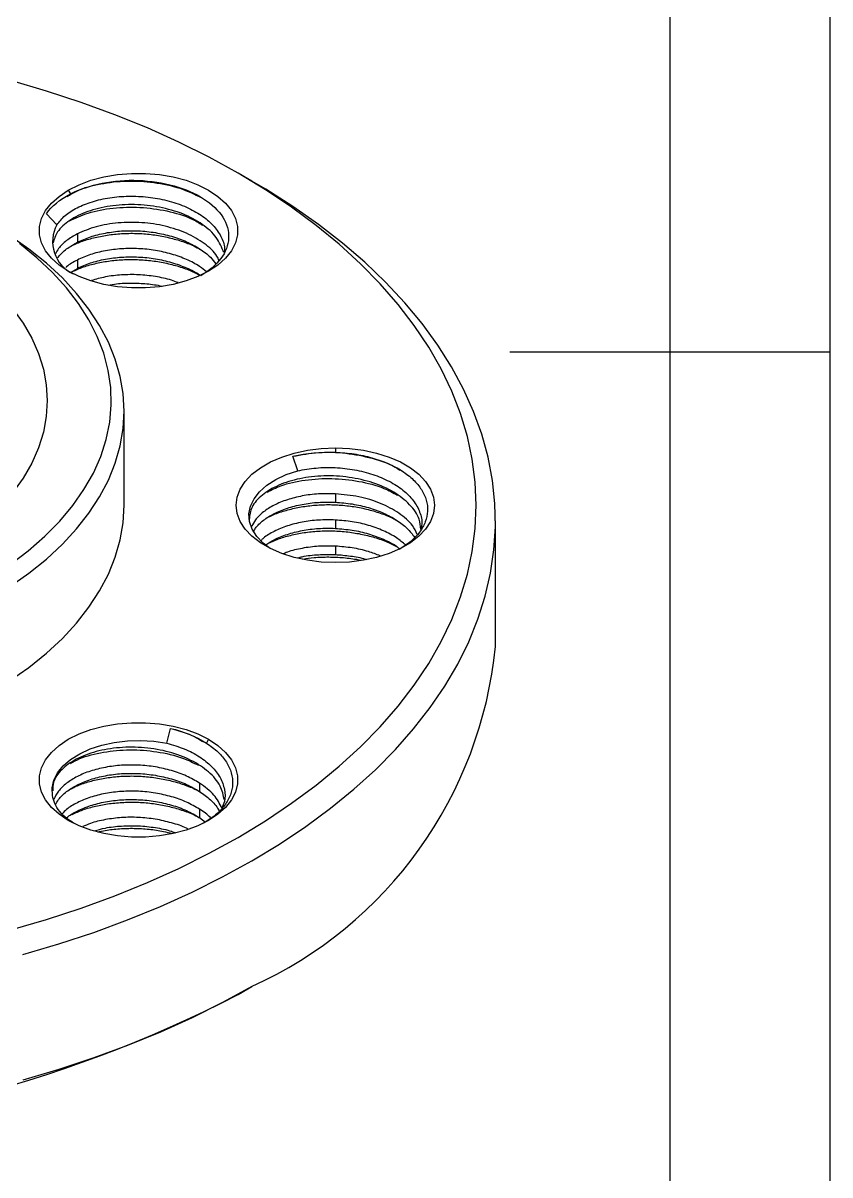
# Model space of a CAD drawing. Header units: inches. Extents: x -12 to 92, y -2 to 146.
# Drawn here: x 79.9 to 92.5, y 58.91 to 76.89 of the extents above; entities that cross this region are included whole.
import ezdxf

# ---------------------------------------------------------------- set-up
doc = ezdxf.new("R2010")
doc.units = ezdxf.units.IN
doc.header["$LTSCALE"] = 0.5
doc.header["$MEASUREMENT"] = 0
for name, color, linetype in [('1轮廓实线层', 7, 'Continuous'), ('2细线层', 4, 'Continuous'), ('图框层', 7, 'Continuous')]:
    doc.layers.add(name, color=color, linetype=linetype)

# ---------------------------------------------------------------- blocks, each defined once
blk = doc.blocks.new('ZwmFrameMain_A4^_^无分区图框^_^portrait')
at = {"layer": '1轮廓实线层'}
for p, q in [((180, 287), (180, 0)), ((185, 143.5), (175, 143.5))]:
    blk.add_line(p, q, dxfattribs=at)
at = {"layer": '2细线层'}
blk.add_line((185, 292), (185, -5), dxfattribs=at)

msp = doc.modelspace()

# ---------------------------------------------------------------- linework, layer by layer
at = {"color": 7, "linetype": 'Continuous', "lineweight": 25}
for p, q in [((83.469, 74.421), (83.257, 74.543)), ((80.604, 74.279), (80.638, 74.22)), ((80.425, 73.739), (80.264, 73.91)), ((80.745, 73.596), (80.745, 73.466)), ((80.745, 73.188), (80.745, 73.058)), ((80.65, 72.998), (80.745, 73.058)), ((81.475, 69.36), (81.475, 70.83)), ((84.187, 69.898), (84.113, 70.125)), ((84.775, 70.255), (84.775, 70.188)), ((84.775, 69.539), (84.775, 69.408)), ((84.775, 69.13), (84.775, 69)), ((87.275, 67.155), (87.275, 69.115)), ((84.775, 68.722), (84.775, 68.591)), ((82.143, 65.647), (82.199, 65.878)), ((82.796, 65.707), (82.762, 65.648)), ((82.59, 64.932), (82.589, 64.933)), ((82.654, 65.024), (82.654, 64.894)), ((82.654, 64.616), (82.654, 64.485)), ((82.654, 64.485), (82.745, 64.415)), ((83.255, 61.726), (83.468, 61.849))]:
    msp.add_line(p, q, dxfattribs=at)
at = {"color": 7, "linetype": 'Continuous', "lineweight": 25, "flags": 128}
for points in [[(83.255, 64.176), (83.685, 64.437), (84.092, 64.709), (84.476, 64.993), (84.835, 65.287), (85.168, 65.591), (85.476, 65.904), (85.756, 66.225), (86.008, 66.554), (86.233, 66.89), (86.428, 67.232), (86.595, 67.579), (86.731, 67.93), (86.838, 68.284), (86.914, 68.641), (86.96, 69), (86.975, 69.36), (86.96, 69.72), (86.914, 70.079), (86.838, 70.436), (86.731, 70.79), (86.595, 71.142), (86.428, 71.488), (86.233, 71.83), (86.008, 72.166), (85.756, 72.495), (85.476, 72.816), (85.168, 73.129), (84.835, 73.433), (84.476, 73.727), (84.092, 74.011), (83.685, 74.284), (83.255, 74.544), (82.804, 74.792), (82.332, 75.027), (81.841, 75.249), (81.331, 75.456), (80.804, 75.649), (80.262, 75.826), (79.705, 75.988)], [(80.604, 74.279), (80.771, 74.363), (80.957, 74.432), (81.158, 74.485), (81.37, 74.521), (81.589, 74.539), (81.81, 74.539), (82.029, 74.521), (82.241, 74.485), (82.443, 74.432), (82.629, 74.363), (82.796, 74.279), (82.941, 74.182), (83.06, 74.075), (83.152, 73.959), (83.214, 73.836), (83.246, 73.71), (83.246, 73.582), (83.214, 73.456), (83.152, 73.334), (83.06, 73.217), (82.941, 73.11), (82.796, 73.014)], [(82.796, 73.014), (82.629, 72.93), (82.443, 72.861), (82.241, 72.808), (82.029, 72.772), (81.81, 72.754), (81.589, 72.754), (81.37, 72.772), (81.158, 72.808), (80.957, 72.861), (80.771, 72.93), (80.604, 73.014), (80.459, 73.11), (80.339, 73.217), (80.248, 73.334), (80.185, 73.456), (80.154, 73.582), (80.154, 73.71), (80.185, 73.836), (80.248, 73.959), (80.339, 74.075), (80.459, 74.182), (80.604, 74.279)], [(83.468, 63.808), (83.901, 64.071), (84.312, 64.345), (84.699, 64.631), (85.062, 64.927), (85.4, 65.233), (85.712, 65.547), (85.997, 65.871), (86.255, 66.201), (86.485, 66.539), (86.687, 66.882), (86.859, 67.231), (87.002, 67.584), (87.115, 67.941), (87.198, 68.301), (87.251, 68.662), (87.274, 69.024), (87.267, 69.387), (87.229, 69.749), (87.16, 70.11), (87.062, 70.468), (86.934, 70.823), (86.776, 71.174), (86.589, 71.52), (86.374, 71.861), (86.13, 72.195), (85.858, 72.522), (85.56, 72.841), (85.235, 73.152), (84.884, 73.453), (84.509, 73.743), (84.109, 74.023), (83.687, 74.292), (83.469, 74.421)], [(79.688, 68.089), (79.987, 68.3), (80.262, 68.521), (80.511, 68.752), (80.733, 68.992), (80.927, 69.239), (81.093, 69.494), (81.23, 69.754), (81.337, 70.019), (81.414, 70.287), (81.46, 70.558), (81.475, 70.83), (81.46, 71.102), (81.414, 71.372), (81.337, 71.641), (81.23, 71.906), (81.093, 72.166), (80.927, 72.42), (80.733, 72.668), (80.511, 72.908), (80.262, 73.139), (79.987, 73.36), (79.688, 73.57)], [(79.695, 68.436), (79.979, 68.651), (80.238, 68.876), (80.469, 69.111), (80.673, 69.354), (80.849, 69.604), (80.995, 69.861), (81.111, 70.122), (81.196, 70.388), (81.251, 70.656), (81.274, 70.926), (81.266, 71.196), (81.227, 71.465), (81.157, 71.732), (81.056, 71.996), (80.925, 72.255), (80.764, 72.508), (80.575, 72.755), (80.357, 72.994), (80.112, 73.224), (79.84, 73.444)], [(79.733, 72.432), (79.897, 72.204), (80.032, 71.969), (80.138, 71.729), (80.214, 71.486), (80.26, 71.24), (80.275, 70.993), (80.26, 70.746), (80.214, 70.5), (80.138, 70.257), (80.032, 70.017), (79.897, 69.783), (79.733, 69.554)], [(84.775, 68.465), (84.555, 68.474), (84.338, 68.502), (84.131, 68.546), (83.937, 68.607), (83.76, 68.684), (83.604, 68.774), (83.471, 68.876), (83.365, 68.988), (83.288, 69.108), (83.241, 69.233), (83.225, 69.36), (83.241, 69.487), (83.288, 69.612), (83.365, 69.732), (83.471, 69.844), (83.604, 69.946), (83.76, 70.036), (83.937, 70.113), (84.131, 70.174), (84.338, 70.219), (84.555, 70.246), (84.775, 70.255)], [(84.775, 70.255), (84.996, 70.246), (85.212, 70.219), (85.419, 70.174), (85.613, 70.113), (85.79, 70.036), (85.947, 69.946), (86.079, 69.844), (86.185, 69.732), (86.262, 69.612), (86.309, 69.487), (86.325, 69.36), (86.309, 69.233), (86.262, 69.108), (86.185, 68.988), (86.079, 68.876), (85.947, 68.774), (85.79, 68.684), (85.613, 68.607), (85.419, 68.546), (85.212, 68.502), (84.996, 68.474), (84.775, 68.465)], [(83.755, 68.687), (83.647, 68.769), (83.546, 68.874), (83.475, 68.987), (83.434, 69.106), (83.426, 69.226), (83.45, 69.346), (83.506, 69.462), (83.591, 69.571), (83.705, 69.672), (83.845, 69.762), (84.007, 69.838), (84.187, 69.898)], [(79.688, 66.62), (79.987, 66.83), (80.262, 67.051), (80.511, 67.282), (80.733, 67.522), (80.927, 67.769), (81.093, 68.024), (81.23, 68.284), (81.337, 68.549), (81.414, 68.818), (81.46, 69.088), (81.475, 69.36)], [(80.604, 64.441), (80.459, 64.538), (80.339, 64.645), (80.248, 64.761), (80.185, 64.884), (80.154, 65.01), (80.154, 65.138), (80.185, 65.264), (80.248, 65.387), (80.339, 65.503), (80.459, 65.61), (80.604, 65.707), (80.771, 65.79), (80.957, 65.859), (81.158, 65.912), (81.37, 65.948), (81.589, 65.966), (81.81, 65.966), (82.029, 65.948), (82.241, 65.912), (82.443, 65.859), (82.629, 65.79), (82.796, 65.707)], [(80.357, 64.829), (80.351, 64.949), (80.378, 65.069), (80.436, 65.184), (80.524, 65.293), (80.64, 65.393), (80.782, 65.482), (80.945, 65.557), (81.126, 65.616), (81.322, 65.659), (81.526, 65.683), (81.734, 65.69), (81.942, 65.677), (82.143, 65.647)], [(82.796, 65.707), (82.941, 65.61), (83.06, 65.503), (83.152, 65.387), (83.214, 65.264), (83.246, 65.138), (83.246, 65.01), (83.214, 64.884), (83.152, 64.761), (83.06, 64.645), (82.941, 64.538), (82.796, 64.441), (82.629, 64.358), (82.443, 64.289), (82.241, 64.236), (82.029, 64.2), (81.81, 64.181), (81.589, 64.181), (81.37, 64.2), (81.158, 64.236), (80.957, 64.289), (80.771, 64.358), (80.604, 64.441)], [(79.705, 62.732), (80.262, 62.894), (80.804, 63.072), (81.331, 63.264), (81.841, 63.471), (82.332, 63.693), (82.804, 63.928), (83.255, 64.176)], [(79.895, 62.348), (80.455, 62.513), (81.001, 62.693), (81.53, 62.888), (82.043, 63.097), (82.537, 63.321), (83.013, 63.558), (83.468, 63.808)], [(83.468, 61.849), (83.013, 61.599), (82.537, 61.361), (82.043, 61.138), (81.53, 60.928), (81.001, 60.733), (80.455, 60.553), (79.895, 60.388)]]:
    msp.add_lwpolyline(points, dxfattribs=at)
at = {"color": 7, "linetype": 'Continuous', "lineweight": 25}
for centre, radius, start, end in [((80.911, 73.475), 0.553, 151.4973, 245.2553), ((80.788, 67.79), 6.518, 294.271, 354.4089), ((74.275, 79.006), 19.474, 242.5341, 297.4605)]:
    msp.add_arc(centre, radius, start, end, dxfattribs=at)
for points, knots in [([(80.638, 74.22), (80.78, 74.294), (80.949, 74.351), (81.313, 74.423), (81.507, 74.438), (81.892, 74.423), (82.083, 74.394), (82.431, 74.296), (82.588, 74.227), (82.847, 74.06), (82.949, 73.963), (83.082, 73.753), (83.113, 73.641), (83.103, 73.42), (83.061, 73.31), (82.912, 73.11), (82.805, 73.019), (82.674, 72.943)], [0, 0, 0, 0, 0.125, 0.125, 0.25, 0.25, 0.375, 0.375, 0.5, 0.5, 0.625, 0.625, 0.75, 0.75, 0.875, 0.875, 1, 1, 1, 1]), ([(80.584, 74.179), (80.636, 74.21), (80.78, 74.298), (81.104, 74.385), (81.515, 74.432), (81.943, 74.408), (82.349, 74.322), (82.571, 74.216), (82.679, 74.164)], [0, 0, 0, 0, 0.10204, 0.283795, 0.465409, 0.64716, 0.828774, 1, 1, 1, 1]), ([(80.425, 73.739), (80.464, 73.788), (80.543, 73.886), (80.736, 74.008), (80.973, 74.104), (81.248, 74.166), (81.546, 74.191), (81.851, 74.176), (82.148, 74.123), (82.423, 74.032), (82.661, 73.908), (82.853, 73.756), (82.982, 73.582), (83.048, 73.427), (83.043, 73.332), (83.041, 73.301)], [0, 0, 0, 0, 0.079988, 0.159976, 0.239964, 0.319952, 0.39994, 0.479929, 0.559917, 0.639905, 0.719893, 0.799881, 0.879869, 0.959857, 1, 1, 1, 1]), ([(83.033, 73.304), (83.001, 73.384), (82.937, 73.544), (82.708, 73.752), (82.402, 73.916), (82.034, 74.022), (81.639, 74.064), (81.249, 74.04), (80.896, 73.953), (80.614, 73.812), (80.422, 73.64), (80.384, 73.513), (80.366, 73.455)], [0, 0, 0, 0, 0.10152, 0.203041, 0.304561, 0.406082, 0.507602, 0.609123, 0.710643, 0.812164, 0.913684, 1, 1, 1, 1]), ([(80.62, 73.798), (80.714, 73.842), (80.914, 73.935), (81.3, 74.008), (81.724, 74.021), (82.145, 73.963), (82.485, 73.865), (82.645, 73.768), (82.702, 73.734)], [0, 0, 0, 0, 0.165126, 0.348547, 0.531836, 0.715261, 0.898549, 1, 1, 1, 1]), ([(82.958, 73.18), (82.948, 73.203), (82.905, 73.301), (82.733, 73.451), (82.459, 73.613), (82.12, 73.725), (81.752, 73.781), (81.381, 73.776), (81.028, 73.718), (80.84, 73.637), (80.745, 73.596)], [0, 0, 0, 0, 0.042207, 0.179035, 0.315862, 0.45269, 0.589517, 0.726345, 0.863172, 1, 1, 1, 1]), ([(80.745, 73.596), (80.687, 73.563), (80.57, 73.495), (80.457, 73.387), (80.419, 73.315), (80.405, 73.287)], [0, 0, 0, 0, 0.382489, 0.764978, 1, 1, 1, 1]), ([(80.663, 73.414), (80.716, 73.438), (80.828, 73.488), (81.023, 73.543), (81.238, 73.584), (81.464, 73.605), (81.695, 73.606), (81.926, 73.586), (82.152, 73.546), (82.367, 73.487), (82.542, 73.422), (82.636, 73.37), (82.67, 73.351)], [0, 0, 0, 0, 0.096525, 0.201785, 0.307004, 0.412138, 0.517315, 0.62257, 0.727802, 0.832944, 0.938106, 1, 1, 1, 1]), ([(80.745, 73.466), (80.811, 73.496), (80.943, 73.555), (81.18, 73.614), (81.435, 73.646), (81.7, 73.648), (81.965, 73.62), (82.22, 73.563), (82.455, 73.478), (82.659, 73.367), (82.816, 73.25), (82.883, 73.164), (82.91, 73.129)], [0, 0, 0, 0, 0.103064, 0.206129, 0.309193, 0.412258, 0.515322, 0.618386, 0.721451, 0.824515, 0.92758, 1, 1, 1, 1]), ([(80.443, 73.222), (80.446, 73.228), (80.474, 73.278), (80.571, 73.364), (80.687, 73.432), (80.745, 73.466)], [0, 0, 0, 0, 0.056815, 0.528407, 1, 1, 1, 1]), ([(82.76, 73.004), (82.726, 73.032), (82.638, 73.105), (82.454, 73.199), (82.22, 73.285), (81.965, 73.343), (81.7, 73.37), (81.435, 73.368), (81.18, 73.336), (80.943, 73.277), (80.811, 73.218), (80.745, 73.188)], [0, 0, 0, 0, 0.073072, 0.188938, 0.304804, 0.42067, 0.536536, 0.652402, 0.768268, 0.884134, 1, 1, 1, 1]), ([(80.745, 73.188), (80.683, 73.156), (80.615, 73.12), (80.57, 73.076), (80.567, 73.072)], [0, 0, 0, 0, 0.921454, 1, 1, 1, 1]), ([(80.65, 72.998), (80.69, 73.017), (80.785, 73.064), (80.963, 73.12), (81.173, 73.166), (81.396, 73.193), (81.626, 73.199), (81.858, 73.185), (82.086, 73.152), (82.305, 73.098), (82.501, 73.031), (82.613, 72.974), (82.664, 72.948)], [0, 0, 0, 0, 0.073833, 0.178623, 0.283441, 0.388184, 0.492878, 0.597655, 0.702477, 0.807235, 0.911926, 1, 1, 1, 1]), ([(80.745, 73.058), (80.811, 73.087), (80.943, 73.147), (81.18, 73.205), (81.435, 73.238), (81.7, 73.24), (81.965, 73.212), (82.22, 73.155), (82.452, 73.068), (82.602, 72.997), (82.661, 72.951), (82.664, 72.948)], [0, 0, 0, 0, 0.124132, 0.248265, 0.372397, 0.49653, 0.620662, 0.744794, 0.868927, 0.993059, 1, 1, 1, 1]), ([(82.32, 72.835), (82.286, 72.848), (82.175, 72.89), (81.964, 72.933), (81.7, 72.963), (81.435, 72.959), (81.184, 72.93), (81.036, 72.888), (80.965, 72.868)], [0, 0, 0, 0, 0.082681, 0.268591, 0.454501, 0.64041, 0.82632, 1, 1, 1, 1]), ([(81.225, 72.797), (81.269, 72.805), (81.387, 72.825), (81.592, 72.833), (81.83, 72.819), (81.991, 72.8), (82.066, 72.779), (82.068, 72.779)], [0, 0, 0, 0, 0.163797, 0.440863, 0.717928, 0.994994, 1, 1, 1, 1]), ([(84.113, 70.125), (84.245, 70.149), (84.51, 70.196), (84.942, 70.183), (85.351, 70.102), (85.641, 70.005), (85.759, 69.924), (85.78, 69.909)], [0, 0, 0, 0, 0.236591, 0.473002, 0.709629, 0.946074, 1, 1, 1, 1]), ([(84.775, 70.188), (84.873, 70.181), (85.068, 70.168), (85.347, 70.106), (85.602, 70.016), (85.822, 69.9), (85.999, 69.761), (86.128, 69.606), (86.204, 69.441), (86.224, 69.27), (86.189, 69.101), (86.099, 68.941), (85.962, 68.793), (85.835, 68.711), (85.771, 68.67)], [0, 0, 0, 0, 0.085796, 0.171145, 0.256048, 0.340504, 0.424513, 0.508075, 0.59119, 0.673859, 0.756081, 0.837856, 0.919185, 1, 1, 1, 1]), ([(84.187, 69.898), (84.281, 69.915), (84.469, 69.95), (84.773, 69.953), (85.076, 69.92), (85.364, 69.847), (85.623, 69.739), (85.838, 69.6), (86.002, 69.436), (86.1, 69.256), (86.137, 69.101), (86.116, 69.01), (86.11, 68.982)], [0, 0, 0, 0, 0.105856, 0.211711, 0.317567, 0.423422, 0.529278, 0.635134, 0.740989, 0.846845, 0.952701, 1, 1, 1, 1]), ([(86.11, 68.982), (86.106, 69.036), (86.094, 69.171), (85.948, 69.375), (85.7, 69.572), (85.37, 69.719), (84.992, 69.807), (84.594, 69.829), (84.213, 69.785), (83.877, 69.68), (83.62, 69.525), (83.454, 69.339), (83.437, 69.204), (83.428, 69.139)], [0, 0, 0, 0, 0.061836, 0.156206, 0.250576, 0.344945, 0.439315, 0.533685, 0.628054, 0.722424, 0.816794, 0.911164, 1, 1, 1, 1]), ([(83.711, 69.565), (83.779, 69.6), (83.948, 69.687), (84.3, 69.762), (84.72, 69.789), (85.144, 69.743), (85.501, 69.652), (85.677, 69.555), (85.745, 69.518)], [0, 0, 0, 0, 0.128086, 0.316138, 0.504299, 0.692339, 0.880508, 1, 1, 1, 1]), ([(84.775, 69.539), (84.687, 69.54), (84.51, 69.543), (84.255, 69.509), (84.02, 69.45), (83.814, 69.365), (83.646, 69.259), (83.526, 69.145), (83.486, 69.065), (83.468, 69.03)], [0, 0, 0, 0, 0.147478, 0.294957, 0.442435, 0.589914, 0.737392, 0.88487, 1, 1, 1, 1]), ([(83.499, 68.953), (83.508, 68.97), (83.54, 69.032), (83.647, 69.128), (83.814, 69.234), (84.02, 69.319), (84.255, 69.378), (84.51, 69.412), (84.687, 69.409), (84.775, 69.408)], [0, 0, 0, 0, 0.05955, 0.216292, 0.373033, 0.529775, 0.686517, 0.843258, 1, 1, 1, 1]), ([(86.054, 68.904), (86.032, 68.951), (85.974, 69.072), (85.776, 69.242), (85.489, 69.396), (85.146, 69.504), (84.899, 69.527), (84.775, 69.539)], [0, 0, 0, 0, 0.136507, 0.35238, 0.568253, 0.784127, 1, 1, 1, 1]), ([(84.775, 69.408), (84.864, 69.401), (85.04, 69.386), (85.295, 69.327), (85.53, 69.243), (85.735, 69.132), (85.903, 69.004), (85.978, 68.907), (86.013, 68.861)], [0, 0, 0, 0, 0.168688, 0.337376, 0.506065, 0.674753, 0.843441, 1, 1, 1, 1]), ([(83.739, 69.179), (83.743, 69.182), (83.799, 69.213), (83.931, 69.26), (84.132, 69.317), (84.349, 69.353), (84.576, 69.372), (84.808, 69.369), (85.038, 69.346), (85.264, 69.303), (85.476, 69.24), (85.639, 69.178), (85.72, 69.131), (85.744, 69.117)], [0, 0, 0, 0, 0.00809, 0.113333, 0.218653, 0.324026, 0.429342, 0.534584, 0.639889, 0.745261, 0.850592, 0.955839, 1, 1, 1, 1]), ([(84.775, 69.13), (84.687, 69.132), (84.51, 69.134), (84.255, 69.101), (84.02, 69.042), (83.816, 68.956), (83.679, 68.877), (83.627, 68.823), (83.615, 68.811)], [0, 0, 0, 0, 0.188539, 0.377077, 0.565616, 0.754155, 0.942693, 1, 1, 1, 1]), ([(85.872, 68.74), (85.827, 68.778), (85.728, 68.861), (85.529, 68.965), (85.295, 69.05), (85.04, 69.109), (84.863, 69.123), (84.775, 69.13)], [0, 0, 0, 0, 0.174751, 0.381064, 0.587376, 0.793688, 1, 1, 1, 1]), ([(83.69, 68.74), (83.731, 68.769), (83.827, 68.833), (84.021, 68.91), (84.255, 68.97), (84.51, 69.004), (84.687, 69.001), (84.775, 69)], [0, 0, 0, 0, 0.163218, 0.372413, 0.581609, 0.790804, 1, 1, 1, 1]), ([(83.731, 68.766), (83.779, 68.789), (83.883, 68.838), (84.071, 68.893), (84.284, 68.936), (84.509, 68.96), (84.739, 68.964), (84.971, 68.946), (85.198, 68.909), (85.415, 68.852), (85.599, 68.786), (85.701, 68.733), (85.742, 68.711)], [0, 0, 0, 0, 0.087169, 0.192055, 0.29703, 0.402014, 0.506914, 0.611788, 0.716751, 0.821741, 0.926656, 1, 1, 1, 1]), ([(84.775, 69), (84.863, 68.992), (85.04, 68.978), (85.296, 68.919), (85.528, 68.833), (85.69, 68.753), (85.76, 68.697), (85.774, 68.686)], [0, 0, 0, 0, 0.234466, 0.468933, 0.703399, 0.937865, 1, 1, 1, 1]), ([(84.775, 68.722), (84.687, 68.723), (84.51, 68.726), (84.257, 68.691), (84.069, 68.649), (83.979, 68.61), (83.957, 68.601)], [0, 0, 0, 0, 0.299808, 0.599615, 0.899423, 1, 1, 1, 1]), ([(85.474, 68.571), (85.414, 68.594), (85.278, 68.647), (85.04, 68.7), (84.863, 68.715), (84.775, 68.722)], [0, 0, 0, 0, 0.280487, 0.640244, 1, 1, 1, 1]), ([(84.191, 68.54), (84.213, 68.546), (84.313, 68.573), (84.511, 68.594), (84.687, 68.592), (84.775, 68.591)], [0, 0, 0, 0, 0.126768, 0.563384, 1, 1, 1, 1]), ([(84.268, 68.52), (84.326, 68.529), (84.457, 68.548), (84.671, 68.556), (84.902, 68.545), (85.07, 68.525), (85.155, 68.505), (85.168, 68.502)], [0, 0, 0, 0, 0.199458, 0.452116, 0.704567, 0.957107, 1, 1, 1, 1]), ([(84.775, 68.591), (84.854, 68.585), (85.012, 68.572), (85.177, 68.542), (85.256, 68.516), (85.263, 68.513)], [0, 0, 0, 0, 0.476217, 0.952434, 1, 1, 1, 1]), ([(82.199, 65.878), (82.333, 65.841), (82.52, 65.79), (82.659, 65.7), (82.699, 65.674)], [0, 0, 0, 0, 0.713345, 1, 1, 1, 1]), ([(82.143, 65.647), (82.236, 65.619), (82.423, 65.564), (82.661, 65.438), (82.851, 65.286), (82.985, 65.113), (83.05, 64.927), (83.059, 64.763), (83.018, 64.668), (83.004, 64.633)], [0, 0, 0, 0, 0.152432, 0.304864, 0.457295, 0.609727, 0.762159, 0.914591, 1, 1, 1, 1]), ([(82.762, 65.648), (82.825, 65.603), (82.952, 65.512), (83.081, 65.352), (83.159, 65.184), (83.18, 65.009), (83.144, 64.837), (83.053, 64.673), (82.913, 64.522), (82.783, 64.438), (82.718, 64.396)], [0, 0, 0, 0, 0.127333, 0.254004, 0.380011, 0.505355, 0.630036, 0.754054, 0.877409, 1, 1, 1, 1]), ([(83.041, 64.76), (83.026, 64.834), (82.993, 64.989), (82.807, 65.204), (82.532, 65.387), (82.184, 65.517), (81.797, 65.586), (81.4, 65.587), (81.03, 65.524), (80.714, 65.403), (80.486, 65.236), (80.361, 65.062), (80.362, 64.948), (80.363, 64.904)], [0, 0, 0, 0, 0.085828, 0.180666, 0.275504, 0.370341, 0.465179, 0.560017, 0.654855, 0.749692, 0.84453, 0.939368, 1, 1, 1, 1]), ([(80.637, 65.329), (80.684, 65.356), (80.828, 65.436), (81.15, 65.515), (81.564, 65.554), (81.991, 65.522), (82.364, 65.438), (82.556, 65.342), (82.635, 65.302)], [0, 0, 0, 0, 0.095176, 0.287228, 0.479209, 0.671274, 0.86324, 1, 1, 1, 1]), ([(82.654, 65.024), (82.588, 65.062), (82.456, 65.139), (82.219, 65.223), (81.965, 65.281), (81.7, 65.308), (81.435, 65.306), (81.18, 65.274), (80.945, 65.215), (80.739, 65.13), (80.571, 65.024), (80.442, 64.901), (80.398, 64.811), (80.376, 64.766)], [0, 0, 0, 0, 0.090917, 0.181834, 0.272752, 0.363669, 0.454586, 0.545503, 0.63642, 0.727338, 0.818255, 0.909172, 1, 1, 1, 1]), ([(80.405, 64.686), (80.419, 64.714), (80.456, 64.786), (80.571, 64.893), (80.739, 64.999), (80.945, 65.084), (81.18, 65.144), (81.435, 65.176), (81.7, 65.178), (81.965, 65.15), (82.219, 65.092), (82.456, 65.008), (82.588, 64.932), (82.654, 64.894)], [0, 0, 0, 0, 0.058249, 0.152424, 0.246599, 0.340774, 0.434949, 0.529125, 0.6233, 0.717475, 0.81165, 0.905825, 1, 1, 1, 1]), ([(80.646, 64.933), (80.665, 64.943), (80.737, 64.983), (80.887, 65.036), (81.091, 65.089), (81.31, 65.123), (81.538, 65.137), (81.77, 65.132), (82, 65.105), (82.224, 65.059), (82.433, 64.993), (82.582, 64.934), (82.652, 64.893), (82.665, 64.885)], [0, 0, 0, 0, 0.037406, 0.14168, 0.245916, 0.350239, 0.454597, 0.558885, 0.663116, 0.767424, 0.871784, 0.976088, 1, 1, 1, 1]), ([(83.004, 64.633), (82.968, 64.703), (82.895, 64.847), (82.736, 64.964), (82.654, 65.024)], [0, 0, 0, 0, 0.484056, 1, 1, 1, 1]), ([(80.685, 64.399), (80.649, 64.422), (80.563, 64.478), (80.464, 64.581), (80.386, 64.702), (80.367, 64.787), (80.357, 64.829)], [0, 0, 0, 0, 0.194859, 0.464572, 0.732953, 1, 1, 1, 1]), ([(82.654, 64.616), (82.588, 64.654), (82.456, 64.731), (82.219, 64.815), (81.965, 64.872), (81.7, 64.9), (81.435, 64.898), (81.18, 64.866), (80.945, 64.806), (80.74, 64.721), (80.591, 64.632), (80.529, 64.568), (80.507, 64.544)], [0, 0, 0, 0, 0.104601, 0.209202, 0.313803, 0.418404, 0.523005, 0.627606, 0.732207, 0.836808, 0.941409, 1, 1, 1, 1]), ([(80.573, 64.478), (80.575, 64.479), (80.617, 64.521), (80.742, 64.59), (80.944, 64.676), (81.18, 64.735), (81.435, 64.767), (81.7, 64.77), (81.965, 64.742), (82.219, 64.684), (82.456, 64.6), (82.588, 64.524), (82.654, 64.485)], [0, 0, 0, 0, 0.003511, 0.114232, 0.224953, 0.335674, 0.446395, 0.557116, 0.667837, 0.778558, 0.889279, 1, 1, 1, 1]), ([(82.654, 64.894), (82.712, 64.851), (82.829, 64.766), (82.927, 64.659), (82.956, 64.596), (82.961, 64.587)], [0, 0, 0, 0, 0.459011, 0.918023, 1, 1, 1, 1]), ([(80.663, 64.535), (80.718, 64.56), (80.831, 64.611), (81.029, 64.667), (81.244, 64.706), (81.47, 64.726), (81.702, 64.727), (81.933, 64.707), (82.159, 64.666), (82.373, 64.606), (82.546, 64.542), (82.637, 64.492), (82.669, 64.474)], [0, 0, 0, 0, 0.099868, 0.205063, 0.310284, 0.415589, 0.520885, 0.626092, 0.731299, 0.836595, 0.9419, 1, 1, 1, 1]), ([(82.831, 64.475), (82.828, 64.478), (82.784, 64.531), (82.717, 64.575), (82.654, 64.616)], [0, 0, 0, 0, 0.062822, 1, 1, 1, 1]), ([(82.469, 64.307), (82.463, 64.311), (82.388, 64.351), (82.218, 64.405), (81.965, 64.465), (81.7, 64.492), (81.434, 64.49), (81.181, 64.457), (80.974, 64.408), (80.868, 64.361), (80.829, 64.344)], [0, 0, 0, 0, 0.013937, 0.163546, 0.313156, 0.462765, 0.612374, 0.761983, 0.911593, 1, 1, 1, 1]), ([(81.005, 64.277), (81.063, 64.294), (81.198, 64.331), (81.435, 64.358), (81.7, 64.362), (81.964, 64.332), (82.163, 64.293), (82.262, 64.255), (82.285, 64.247)], [0, 0, 0, 0, 0.151038, 0.348796, 0.546555, 0.744313, 0.942072, 1, 1, 1, 1]), ([(81.064, 64.26), (81.103, 64.269), (81.211, 64.294), (81.403, 64.314), (81.633, 64.321), (81.865, 64.306), (82.063, 64.279), (82.178, 64.248), (82.22, 64.237)], [0, 0, 0, 0, 0.108253, 0.302424, 0.496699, 0.690876, 0.884911, 1, 1, 1, 1])]:
    msp.add_open_spline(points, degree=3, knots=knots, dxfattribs=at)
for points in [[(80.264, 73.91), (80.345, 74.028), (80.474, 74.135), (80.638, 74.22)], [(84.113, 70.125), (84.321, 70.175), (84.549, 70.196), (84.775, 70.188)], [(82.199, 65.878), (82.413, 65.827), (82.607, 65.747), (82.762, 65.648)]]:
    msp.add_open_spline(points, degree=3, dxfattribs=at)

# ---------------------------------------------------------------- block references
at = {"layer": '图框层', "xscale": 0.5, "yscale": 0.5, "zscale": 0.5}
msp.add_blockref('ZwmFrameMain_A4^_^无分区图框^_^portrait', (0, 0), dxfattribs=at)

doc.saveas('drawing.dxf')
